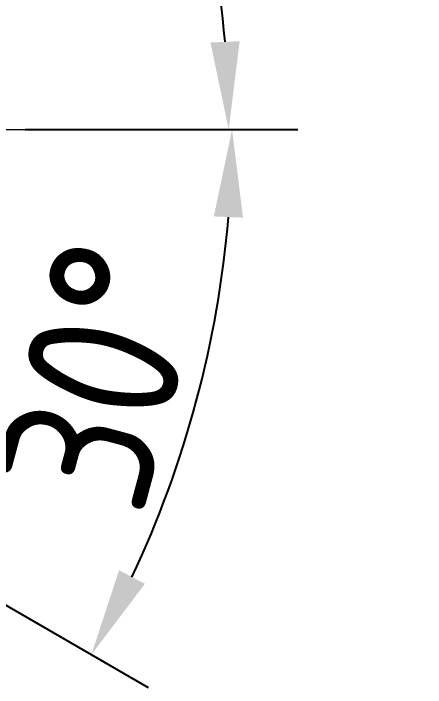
# Model space of a CAD drawing. Header units: millimetres. Extents: x 89051 to 218395, y -330386 to -125649.
# Drawn here: x 90849.7 to 91037.8, y -128738.6 to -128430.9 of the extents above; entities that cross this region are included whole.
import ezdxf

# ---------------------------------------------------------------- set-up
doc = ezdxf.new("R2010")
doc.units = ezdxf.units.MM
doc.header["$LTSCALE"] = 13
doc.linetypes.add('ACAD_ISO04W100', pattern=[30, 24, -3, 0, -3])
doc.layers.add('标注、文本', color=3, linetype='Continuous', lineweight=25)
doc.styles.get("Standard").update_dxf_attribs({"font": 'gbenor.shx', "bigfont": 'gbcbig.shx'})
doc.dimstyles.new('1-15', dxfattribs={"dimscale": 20, "dimtxt": 3.5, "dimasz": 2, "dimexe": 1.5, "dimexo": 0.5, "dimgap": 0.5, "dimtad": 1, "dimtoh": 1, "dimdec": 1, "dimdsep": 46, "dimtxsty": 'Standard', "dimcen": 2.5, "dimclrd": 3, "dimclre": 3, "dimclrt": 3, "dimadec": 0, "dimazin": 2, "dimtfac": 1, "dimtdec": 1, "dimtmove": 0, "dimatfit": 2, "dimfxl": 1, "dimarcsym": 0})

# ---------------------------------------------------------------- blocks, each defined once
blk = doc.blocks.new('*D527')
at = {"layer": 'Defpoints', "color": 0, "transparency": 16777216}
for p in [(90794.78, -128296.38), (90674.31, -128365.93), (90940.67, -128400.89), (90006.08, -128483.88), (90933.98, -128483.88)]:
    blk.add_point(p, dxfattribs=at)
at = {"layer": '标注、文本', "color": 3, "lineweight": -2, "transparency": 16777216}
for p, q in [((90803.44, -128291.38), (90909.88, -128229.93)), ((90943.98, -128483.88), (90977.93, -128483.88))]:
    blk.add_line(p, q, dxfattribs=at)
blk.add_arc((90470.03, -128483.88), 477.9, 4.797, 25.203, dxfattribs=at)
at = {"layer": '标注、文本', "color": 3, "transparency": 16777216}
for points in [[(90896.53, -128283.46), (90908.34, -128277.28), (90883.9, -128244.93)], [(90952.92, -128443.63), (90939.6, -128444.19), (90947.93, -128483.88)]]:
    blk.add_solid(points, dxfattribs=at)
at = {"layer": '标注、文本', "color": 3, "transparency": 16777216, "insert": (90975.11, -128348.54), "char_height": 70, "attachment_point": 5, "rotation": 285}
blk.add_mtext('30°', dxfattribs=at)
blk = doc.blocks.new('*D528')
at = {"layer": 'Defpoints', "color": 0, "transparency": 16777216}
for p in [(90705.91, -128483.88), (90845.01, -128483.88), (90674.31, -128601.82), (90920.56, -128647.85), (90794.78, -128671.37)]:
    blk.add_point(p, dxfattribs=at)
at = {"layer": '标注、文本', "color": 3, "lineweight": -2, "transparency": 16777216}
for p, q in [((90855.01, -128483.88), (90979.47, -128483.88)), ((90803.44, -128676.37), (90911.22, -128738.6))]:
    blk.add_line(p, q, dxfattribs=at)
blk.add_arc((90470.03, -128483.88), 479.44, 334.7816, 355.2184, dxfattribs=at)
at = {"layer": '标注、文本', "color": 3, "transparency": 16777216}
for points in [[(90941.14, -128523.56), (90954.47, -128524.12), (90949.47, -128483.88)], [(90909.69, -128691.24), (90897.87, -128685.06), (90885.24, -128723.6)]]:
    blk.add_solid(points, dxfattribs=at)
at = {"layer": '标注、文本', "color": 3, "transparency": 16777216, "insert": (90889.67, -128596.32), "char_height": 70, "attachment_point": 5, "rotation": 75}
blk.add_mtext('30°', dxfattribs=at)

msp = doc.modelspace()

# ---------------------------------------------------------------- linework, layer by layer
at = {"layer": '标注、文本', "color": 1, "linetype": 'ACAD_ISO04W100', "lineweight": 15}
msp.add_line((90006.08, -128483.88), (90933.98, -128483.88), dxfattribs=at)

# ---------------------------------------------------------------- dimensions: what is measured, and where the dimension line sits
at = {"layer": '标注、文本'}
for base, line1, line2, picture, middle in [((90940.67, -128400.89), ((90006.08, -128483.88), (90933.98, -128483.88)), ((90674.31, -128365.93), (90794.78, -128296.38)), '*D527', (90975.11, -128348.54)), ((90920.56, -128647.85), ((90674.31, -128601.82), (90794.78, -128671.37)), ((90705.91, -128483.88), (90845.01, -128483.88)), '*D528', (90889.67, -128596.32))]:
    dim = msp.add_angular_dim_2l(base=base, line1=line1, line2=line2, dimstyle='1-15', dxfattribs=at)
    dim.commit()
    dim.dimension.update_dxf_attribs({"geometry": picture, "text_midpoint": middle})

doc.saveas('drawing.dxf')
